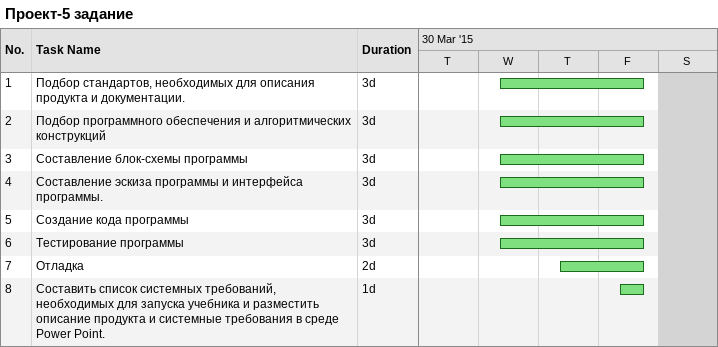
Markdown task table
Проект-5 задание

| ID | Task | Duration | Start | Finish |
|---|---|---|---|---|
| 1 | Подбор стандартов, необходимых для описания продукта и документации. | 3d | 2015-04-01 | 2015-04-03 |
| 2 | Подбор программного обеспечения и алгоритмических конструкций | 3d | 2015-04-01 | 2015-04-03 |
| 3 | Составление блок-схемы программы | 3d | 2015-04-01 | 2015-04-03 |
| 4 | Составление эскиза программы и интерфейса программы. | 3d | 2015-04-01 | 2015-04-03 |
| 5 | Создание кода программы | 3d | 2015-04-01 | 2015-04-03 |
| 6 | Тестирование программы | 3d | 2015-04-01 | 2015-04-03 |
| 7 | Отладка | 2d | 2015-04-02 | 2015-04-03 |
| 8 | Составить список системных требований, необходимых для запуска учебника и разместить описание продукта и системные требования в среде Power Point. | 1d | 2015-04-03 | 2015-04-03 |
